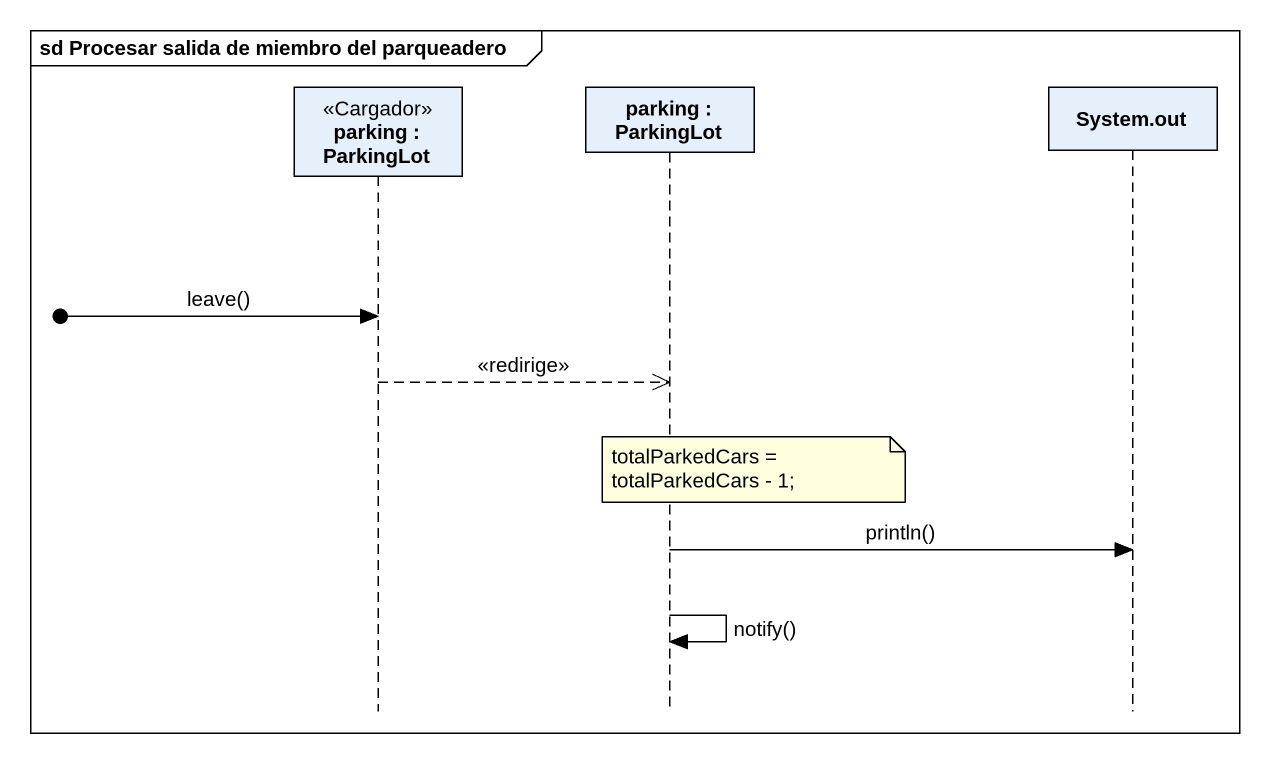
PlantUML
@startuml
mainframe sd Procesar salida de miembro del parqueadero
hide footbox
participant "parking : ParkingLot" as parking <<Cargador>>
participant "parking : ParkingLot" as parking_2
participant "System.out" as System_out

[o-> parking : leave()
parking -->> parking_2 : <<redirige>>
note over parking_2 : totalParkedCars = totalParkedCars - 1;
parking_2 -> System_out : println()
parking_2 -> parking_2 : notify()
@enduml
